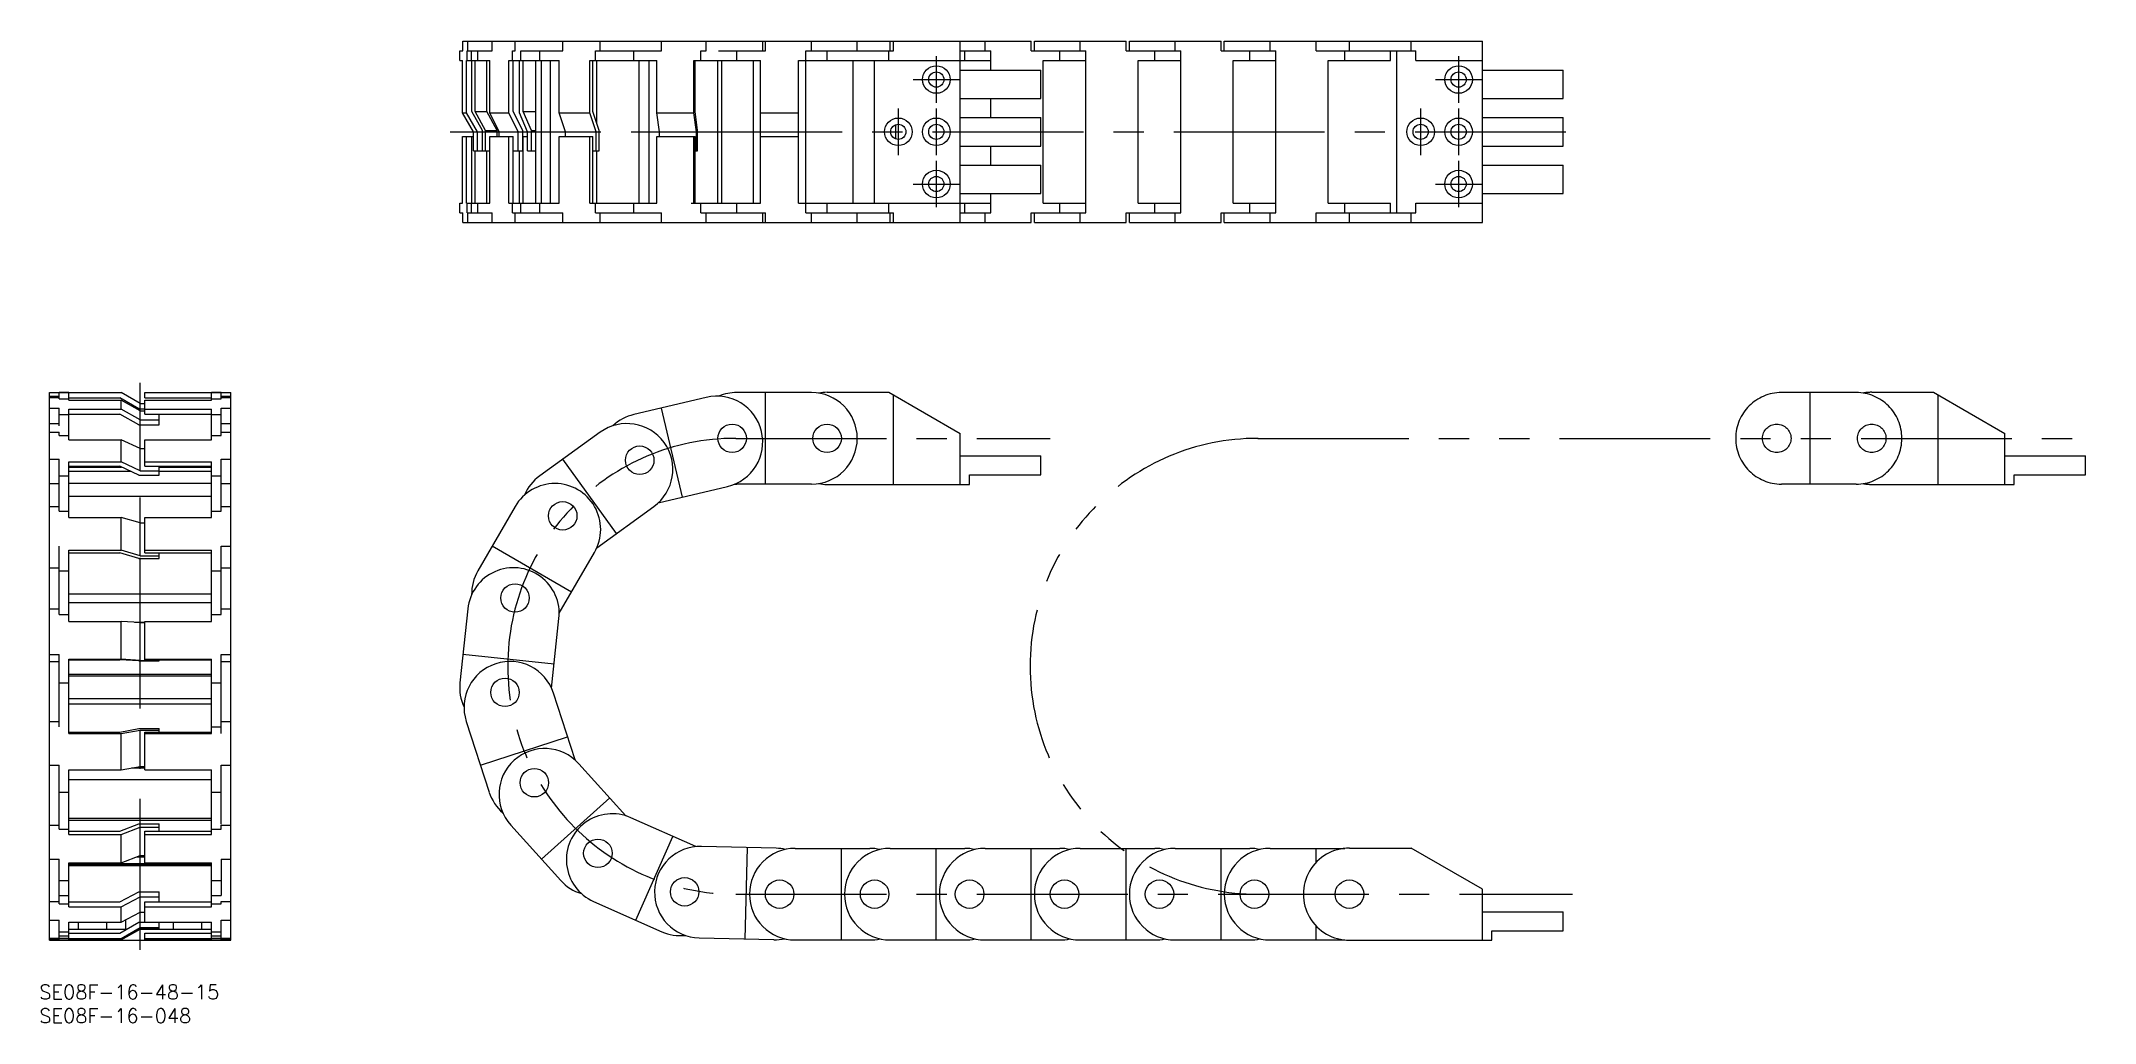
# Model space of a CAD drawing. Extents: x -40 to 393, y -17 to 189.
import ezdxf

# ---------------------------------------------------------------- set-up
doc = ezdxf.new("R2010")
doc.units = 0
doc.linetypes.add('CENTER', pattern=[50.8, 31.75, -6.35, 6.35, -6.35])
doc.linetypes.add('PHANTOM', pattern=[63.5, 31.75, -6.35, 6.35, -6.35, 6.35, -6.35])
doc.layers.get('0').update_dxf_attribs({"linetype": 'CONTINUOUS'})
doc.layers.add('CENTER', color=1, linetype='CENTER')
doc.styles.get("Standard").update_dxf_attribs({"font": 'txt.shx', "height": 3, "bigfont": 'bigfont.shx'})

msp = doc.modelspace()

# ---------------------------------------------------------------- linework, layer by layer
at = {"color": 7, "linetype": 'CONTINUOUS'}
for p, q in [((48.18, 185.26), (48.18, 187.31)), ((48.18, 187.31), (48.87, 187.31)), ((48.24, 185.26), (48.24, 187.31)), ((48.87, 187.31), (48.87, 189.36)), ((48.87, 187.31), (48.87, 189.36)), ((48.87, 189.36), (168.56, 189.36)), ((49.77, 185.26), (49.77, 187.31)), ((49.77, 187.31), (55.01, 187.31)), ((49.9, 187.31), (49.9, 189.36)), ((49.9, 187.31), (49.9, 189.36)), ((50.7, 185.26), (50.7, 187.31)), ((52, 185.26), (52, 187.31)), ((55.01, 187.31), (55.01, 189.36)), ((55.01, 187.31), (55.01, 189.36)), ((59.28, 185.26), (59.28, 187.31)), ((59.28, 185.26), (59.28, 187.31)), ((59.28, 187.31), (59.88, 187.31)), ((59.28, 187.31), (59.88, 187.31)), ((59.88, 187.31), (59.88, 189.36)), ((59.88, 187.31), (59.88, 189.36)), ((61.04, 185.26), (61.04, 187.31)), ((61.04, 185.26), (61.04, 187.31)), ((61.04, 187.31), (69.91, 187.31)), ((65.05, 185.26), (65.05, 187.31)), ((65.05, 185.26), (65.05, 187.31)), ((69.91, 187.31), (69.91, 189.36)), ((69.91, 187.31), (69.91, 189.36)), ((76.8, 185.26), (76.8, 187.31)), ((76.8, 187.31), (90.69, 187.31)), ((77.78, 187.31), (77.78, 189.36)), ((84.85, 185.26), (84.85, 187.31)), ((90.69, 187.31), (90.69, 189.36)), ((98.96, 185.26), (98.96, 187.31)), ((98.96, 187.31), (100.12, 187.31)), ((100.12, 187.31), (100.12, 189.36)), ((102.72, 187.31), (112.56, 187.31)), ((106.56, 185.26), (106.56, 187.31)), ((112, 187.31), (112, 189.36)), ((112.56, 187.31), (112.56, 189.36)), ((121.06, 153.21), (121.06, 187.31)), ((121.06, 187.31), (139.56, 187.31)), ((122.26, 187.31), (122.26, 189.36)), ((122.56, 189.36), (122.56, 189.37)), ((122.56, 189.37), (128.56, 189.37)), ((125.56, 185.26), (125.56, 187.31)), ((128.56, 189.36), (128.56, 189.37)), ((131.91, 187.31), (131.91, 189.36)), ((138.56, 185.26), (138.56, 187.31)), ((138.86, 187.31), (138.86, 189.36)), ((139.56, 187.31), (139.56, 189.36)), ((153.56, 151.16), (153.56, 189.36)), ((153.56, 187.31), (160.06, 187.31)), ((154.56, 185.26), (154.56, 187.31)), ((158.86, 187.31), (158.86, 189.36)), ((160.06, 183.26), (160.06, 187.31)), ((168.56, 187.31), (168.56, 189.36)), ((168.56, 187.31), (180.06, 187.31)), ((169.21, 187.31), (169.21, 189.36)), ((169.21, 189.36), (188.56, 189.36)), ((174.56, 185.26), (174.56, 187.31)), ((178.86, 187.31), (178.86, 189.36)), ((180.06, 153.21), (180.06, 187.31)), ((188.56, 187.31), (188.56, 189.36)), ((188.56, 187.31), (200.06, 187.31)), ((189.21, 187.31), (189.21, 189.36)), ((189.21, 189.36), (208.56, 189.36)), ((194.56, 185.26), (194.56, 187.31)), ((198.86, 187.31), (198.86, 189.36)), ((200.06, 153.21), (200.06, 187.31)), ((208.56, 187.31), (208.56, 189.36)), ((208.56, 187.31), (220.06, 187.31)), ((209.21, 187.31), (209.21, 189.36)), ((209.21, 189.36), (263.56, 189.36)), ((214.56, 185.26), (214.56, 187.31)), ((218.86, 187.31), (218.86, 189.36)), ((220.06, 153.21), (220.06, 187.31)), ((228.56, 187.31), (228.56, 189.36)), ((228.56, 187.31), (249.56, 187.31)), ((234.56, 185.26), (234.56, 187.31)), ((235.56, 187.31), (235.56, 189.36)), ((244.21, 185.26), (244.21, 187.31)), ((245.56, 153.21), (245.56, 187.31)), ((248.56, 187.31), (248.56, 189.36)), ((249.56, 185.26), (249.56, 187.31)), ((263.56, 151.16), (263.56, 189.36)), ((48.18, 185.26), (48.77, 185.26)), ((48.77, 174.26), (48.77, 185.26)), ((49.61, 174.26), (49.61, 185.26)), ((49.61, 185.26), (54.51, 185.26)), ((49.94, 185.26), (49.94, 185.26)), ((49.94, 185.26), (49.94, 185.26)), ((50.71, 174.55), (50.71, 185.26)), ((51.45, 174.55), (51.45, 185.26)), ((53.91, 174.55), (53.91, 185.26)), ((54.51, 174.26), (54.51, 185.26)), ((58.52, 174.26), (58.52, 185.26)), ((58.52, 185.26), (69.1, 185.26)), ((59.48, 174.55), (59.48, 185.26)), ((59.74, 185.26), (59.74, 185.26)), ((59.74, 185.26), (59.74, 185.26)), ((60.75, 174.26), (60.75, 185.26)), ((61.56, 174.55), (61.56, 185.26)), ((64.22, 155.26), (64.22, 185.26)), ((65.38, 155.26), (65.38, 185.26)), ((67.34, 155.26), (67.34, 185.26)), ((69.1, 174.26), (69.1, 185.26)), ((75.59, 174.26), (75.59, 185.26)), ((75.59, 185.26), (89.71, 185.26)), ((76.23, 174.55), (76.23, 185.26)), ((77.07, 172.06), (77.07, 185.26)), ((85.99, 155.26), (85.99, 185.26)), ((88.1, 155.26), (88.1, 185.26)), ((89.71, 174.26), (89.71, 185.26)), ((97.5, 174.26), (97.5, 185.26)), ((97.5, 185.26), (111.56, 185.26)), ((97.75, 174.55), (97.75, 185.26)), ((102.58, 155.26), (102.58, 185.26)), ((103.41, 155.26), (103.41, 185.26)), ((110.06, 155.26), (110.06, 185.26)), ((111.56, 174.26), (111.56, 185.26)), ((119.56, 155.26), (119.56, 185.26)), ((119.56, 185.26), (160.06, 185.26)), ((131.06, 155.26), (131.06, 185.26)), ((135.56, 155.26), (135.56, 185.26)), ((153.56, 183.26), (170.56, 183.26)), ((170.56, 177.26), (170.56, 183.26)), ((171.06, 155.26), (171.06, 185.26)), ((171.06, 185.26), (180.06, 185.26)), ((191.06, 155.26), (191.06, 185.26)), ((191.06, 185.26), (200.06, 185.26)), ((211.06, 155.26), (211.06, 185.26)), ((211.06, 185.26), (220.06, 185.26)), ((231.06, 155.26), (231.06, 185.26)), ((231.06, 185.26), (244.21, 185.26)), ((249.56, 185.26), (263.56, 185.26)), ((263.56, 183.26), (280.56, 183.26)), ((280.56, 177.26), (280.56, 183.26)), ((48.77, 174.26), (49.61, 174.26)), ((51.06, 170.26), (48.77, 174.26)), ((51.91, 170.26), (49.61, 174.26)), ((53, 170.55), (50.71, 174.55)), ((51.45, 174.55), (53.91, 174.55)), ((53.64, 170.55), (51.45, 174.55)), ((56.11, 170.55), (53.91, 174.55)), ((54.51, 174.26), (58.52, 174.26)), ((56.51, 170.26), (54.51, 174.26)), ((60.52, 170.26), (58.52, 174.26)), ((61.47, 170.55), (59.48, 174.55)), ((62.46, 170.26), (60.75, 174.26)), ((61.56, 174.55), (64.22, 174.55)), ((63.28, 170.55), (61.56, 174.55)), ((69.1, 174.26), (75.59, 174.26)), ((70.45, 170.26), (69.1, 174.26)), ((76.94, 170.26), (75.59, 174.26)), ((77.58, 170.55), (76.23, 174.55)), ((89.71, 174.26), (97.5, 174.26)), ((90.24, 170.26), (89.71, 174.26)), ((98.03, 170.26), (97.5, 174.26)), ((98.28, 170.55), (97.75, 174.55)), ((111.56, 170.26), (111.56, 174.26)), ((111.56, 174.26), (119.56, 174.26)), ((153.56, 177.26), (170.56, 177.26)), ((153.56, 173.26), (170.56, 173.26)), ((160.06, 173.26), (160.06, 177.26)), ((170.56, 167.26), (170.56, 173.26)), ((263.56, 177.26), (280.56, 177.26)), ((263.56, 173.26), (280.56, 173.26)), ((280.56, 167.26), (280.56, 173.26)), ((48.77, 155.26), (48.77, 169.26)), ((48.77, 169.26), (51.06, 169.26)), ((49.61, 155.26), (49.61, 169.26)), ((50.71, 155.26), (50.71, 169.26)), ((51.06, 166.26), (51.06, 170.26)), ((51.06, 170.26), (51.91, 170.26)), ((51.91, 166.26), (51.91, 170.26)), ((53, 166.26), (53, 170.55)), ((53.64, 166.26), (53.64, 170.55)), ((53.64, 170.55), (56.11, 170.55)), ((54.51, 155.26), (54.51, 169.26)), ((54.51, 169.26), (59.48, 169.26)), ((56.11, 169.26), (56.11, 170.55)), ((56.51, 169.26), (56.51, 170.26)), ((56.51, 170.26), (60.52, 170.26)), ((58.52, 155.26), (58.52, 169.26)), ((59.48, 155.26), (59.48, 169.26)), ((60.52, 166.26), (60.52, 170.26)), ((61.47, 166.26), (61.47, 170.55)), ((61.47, 169.26), (62.46, 169.26)), ((61.56, 155.26), (61.56, 169.26)), ((62.46, 166.26), (62.46, 170.26)), ((62.46, 166.26), (62.46, 170.26)), ((63.28, 166.26), (63.28, 170.55)), ((63.28, 166.26), (63.28, 170.55)), ((63.28, 170.55), (64.22, 170.55)), ((69.1, 155.26), (69.1, 169.26)), ((69.1, 169.26), (76.23, 169.26)), ((70.45, 169.26), (70.45, 170.26)), ((70.45, 170.26), (76.94, 170.26)), ((75.59, 155.26), (75.59, 169.26)), ((76.23, 155.26), (76.23, 169.26)), ((76.94, 166.26), (76.94, 170.26)), ((77.58, 166.26), (77.58, 170.55)), ((89.71, 155.26), (89.71, 169.26)), ((89.71, 169.26), (97.75, 169.26)), ((90.24, 169.26), (90.24, 170.26)), ((90.24, 170.26), (98.03, 170.26)), ((97.5, 155.26), (97.5, 169.26)), ((97.75, 155.26), (97.75, 169.26)), ((98.03, 166.26), (98.03, 170.26)), ((98.28, 166.26), (98.28, 170.55)), ((111.56, 166.26), (111.56, 170.26)), ((111.56, 170.26), (119.56, 170.26)), ((111.56, 155.26), (111.56, 169.26)), ((111.56, 169.26), (119.56, 169.26)), ((140.06, 168.74), (140.06, 171.77)), ((51.06, 166.26), (51.91, 166.26)), ((51.06, 166.26), (51.91, 166.26)), ((51.45, 155.26), (51.45, 166.26)), ((51.91, 166.26), (53, 166.26)), ((51.91, 166.26), (53, 166.26)), ((52.6, 166.26), (52.6, 166.26)), ((52.6, 166.26), (52.6, 166.26)), ((53, 166.26), (53.64, 166.26)), ((53, 166.26), (53.64, 166.26)), ((53.64, 166.26), (54.51, 166.26)), ((53.64, 166.26), (54.51, 166.26)), ((53.91, 155.26), (53.91, 166.26)), ((59.48, 166.26), (60.52, 166.26)), ((59.48, 166.26), (60.52, 166.26)), ((60.52, 166.26), (61.47, 166.26)), ((60.52, 166.26), (61.47, 166.26)), ((60.75, 155.26), (60.75, 166.26)), ((62.46, 166.26), (63.28, 166.26)), ((62.46, 166.26), (63.28, 166.26)), ((63.28, 166.26), (64.22, 166.26)), ((63.28, 166.26), (64.22, 166.26)), ((76.23, 166.26), (77.58, 166.26)), ((77.07, 155.26), (77.07, 166.26)), ((97.75, 166.26), (98.03, 166.26)), ((97.75, 166.26), (98.03, 166.26)), ((98.03, 166.26), (98.28, 166.26)), ((98.03, 166.26), (98.28, 166.26)), ((153.56, 167.26), (170.56, 167.26)), ((160.06, 163.26), (160.06, 167.26)), ((263.56, 167.26), (280.56, 167.26)), ((153.56, 163.26), (170.56, 163.26)), ((170.56, 157.26), (170.56, 163.26)), ((263.56, 163.26), (280.56, 163.26)), ((280.56, 157.26), (280.56, 163.26)), ((153.56, 157.26), (170.56, 157.26)), ((160.06, 153.21), (160.06, 157.26)), ((263.56, 157.26), (280.56, 157.26)), ((48.18, 153.21), (48.18, 155.26)), ((48.18, 153.21), (48.18, 155.26)), ((48.18, 155.26), (48.77, 155.26)), ((48.18, 153.21), (48.87, 153.21)), ((48.24, 153.21), (48.24, 155.26)), ((48.24, 153.21), (48.24, 155.26)), ((48.87, 151.16), (48.87, 153.21)), ((48.87, 151.16), (48.87, 153.21)), ((49.61, 155.26), (54.51, 155.26)), ((49.77, 153.21), (49.77, 155.26)), ((49.77, 153.21), (49.77, 155.26)), ((49.77, 153.21), (55.01, 153.21)), ((49.9, 151.16), (49.9, 153.21)), ((49.9, 151.16), (49.9, 153.21)), ((50.7, 153.21), (50.7, 155.26)), ((50.7, 153.21), (50.7, 155.26)), ((52, 153.21), (52, 155.26)), ((52, 153.21), (52, 155.26)), ((55.01, 151.16), (55.01, 153.21)), ((55.01, 151.16), (55.01, 153.21)), ((58.52, 155.26), (69.1, 155.26)), ((59.28, 153.21), (59.28, 155.26)), ((59.28, 153.21), (59.28, 155.26)), ((59.28, 153.21), (69.91, 153.21)), ((59.88, 151.16), (59.88, 153.21)), ((59.88, 151.16), (59.88, 153.21)), ((61.04, 153.21), (61.04, 155.26)), ((61.04, 153.21), (61.04, 155.26)), ((65.05, 153.21), (65.05, 155.26)), ((65.05, 153.21), (65.05, 155.26)), ((69.91, 151.16), (69.91, 153.21)), ((69.91, 151.16), (69.91, 153.21)), ((75.59, 155.26), (89.71, 155.26)), ((76.8, 153.21), (76.8, 155.26)), ((76.8, 153.21), (90.69, 153.21)), ((77.78, 151.16), (77.78, 153.21)), ((84.85, 153.21), (84.85, 155.26)), ((90.69, 151.16), (90.69, 153.21)), ((96.91, 155.26), (111.56, 155.26)), ((98.96, 153.21), (98.96, 155.26)), ((98.96, 153.21), (112.56, 153.21)), ((100.12, 151.16), (100.12, 153.21)), ((106.56, 153.21), (106.56, 155.26)), ((112, 151.16), (112, 153.21)), ((112.56, 151.16), (112.56, 153.21)), ((119.56, 155.26), (160.06, 155.26)), ((121.06, 153.21), (139.56, 153.21)), ((122.26, 151.16), (122.26, 153.21)), ((125.56, 153.21), (125.56, 155.26)), ((131.91, 151.16), (131.91, 153.21)), ((138.56, 153.21), (138.56, 155.26)), ((138.86, 151.16), (138.86, 153.21)), ((139.56, 151.16), (139.56, 153.21)), ((153.56, 153.21), (160.06, 153.21)), ((154.56, 153.21), (154.56, 155.26)), ((158.86, 151.16), (158.86, 153.21)), ((168.56, 151.16), (168.56, 153.21)), ((168.56, 153.21), (180.06, 153.21)), ((169.21, 151.16), (169.21, 153.21)), ((171.06, 155.26), (180.06, 155.26)), ((174.56, 153.21), (174.56, 155.26)), ((178.86, 151.16), (178.86, 153.21)), ((188.56, 151.16), (188.56, 153.21)), ((188.56, 153.21), (200.06, 153.21)), ((189.21, 151.16), (189.21, 153.21)), ((191.06, 155.26), (200.06, 155.26)), ((194.56, 153.21), (194.56, 155.26)), ((198.86, 151.16), (198.86, 153.21)), ((208.56, 151.16), (208.56, 153.21)), ((208.56, 153.21), (220.06, 153.21)), ((209.21, 151.16), (209.21, 153.21)), ((211.06, 155.26), (220.06, 155.26)), ((214.56, 153.21), (214.56, 155.26)), ((218.86, 151.16), (218.86, 153.21)), ((228.56, 151.16), (228.56, 153.21)), ((228.56, 153.21), (249.56, 153.21)), ((231.06, 155.26), (244.21, 155.26)), ((234.56, 153.21), (234.56, 155.26)), ((235.56, 151.16), (235.56, 153.21)), ((244.21, 153.21), (244.21, 155.26)), ((248.56, 151.16), (248.56, 153.21)), ((249.56, 153.21), (249.56, 155.26)), ((249.56, 155.26), (263.56, 155.26)), ((48.87, 151.16), (49.9, 151.16)), ((48.87, 151.16), (49.9, 151.16)), ((49.9, 151.16), (168.56, 151.16)), ((122.56, 151.15), (122.56, 151.16)), ((122.56, 151.15), (128.56, 151.15)), ((128.56, 151.15), (128.56, 151.16)), ((169.21, 151.16), (188.56, 151.16)), ((189.21, 151.16), (208.56, 151.16)), ((209.21, 151.16), (263.56, 151.16)), ((-38.2, 0), (-38.2, 115.35)), ((-38.2, 115.35), (-23.1, 115.35)), ((-38.2, 114.59), (-36.15, 114.59)), ((-38.2, 114.33), (-36.15, 114.33)), ((-36.15, 114.05), (-36.15, 115.4)), ((-36.15, 115.4), (-34.1, 115.4)), ((-36.15, 114.05), (-34.1, 114.05)), ((-34.1, 113.71), (-34.1, 115.4)), ((-34.1, 114.25), (-23.39, 114.25)), ((-34.1, 113.71), (-23.1, 113.71)), ((-19.39, 111.94), (-23.39, 114.25)), ((-19.1, 113.04), (-23.1, 115.35)), ((-23.1, 111.86), (-23.1, 113.71)), ((-19.1, 111.46), (-23.1, 113.71)), ((-19.1, 113.04), (-18.1, 113.04)), ((-18.1, 114.25), (-18.1, 115.35)), ((-18.1, 115.35), (0, 115.35)), ((-18.1, 114.25), (-4.1, 114.25)), ((-18.1, 110.79), (-18.1, 113.71)), ((-18.1, 113.71), (-4.1, 113.71)), ((-4.1, 113.71), (-4.1, 115.4)), ((-4.1, 115.4), (-2.05, 115.4)), ((-4.1, 114.05), (-2.05, 114.05)), ((-2.05, 114.05), (-2.05, 115.4)), ((-2.05, 114.59), (0, 114.59)), ((-2.05, 114.33), (0, 114.33)), ((0, 0), (0, 115.35)), ((100.12, 114.33), (84.85, 110.71)), ((122.26, 115.35), (106.56, 115.35)), ((112.56, 96.05), (112.56, 115.35)), ((125.56, 115.4), (138.56, 115.4)), ((138.56, 115.4), (153.56, 106.74)), ((139.56, 96), (139.56, 114.82)), ((-38.21, 105.7), (-38.21, 108.7)), ((-38.21, 108.7), (-38.2, 108.7)), ((-38.2, 112.09), (-36.15, 112.09)), ((-38.2, 108.81), (-36.15, 108.81)), ((-36.15, 108.32), (-36.15, 112.09)), ((-36.15, 110.71), (-34.1, 110.71)), ((-34.1, 105.4), (-34.1, 111.86)), ((-34.1, 111.86), (-23.1, 111.86)), ((-34.1, 110.79), (-23.39, 110.79)), ((-19.39, 108.54), (-23.39, 110.79)), ((-19.1, 109.61), (-23.1, 111.86)), ((-19.39, 111.94), (-18.1, 111.94)), ((-19.39, 108.54), (-15.1, 108.54)), ((-19.1, 109.61), (-19.1, 111.46)), ((-19.1, 109.61), (-19.1, 111.46)), ((-19.1, 111.46), (-18.1, 111.46)), ((-19.1, 109.61), (-15.1, 109.61)), ((-18.1, 111.86), (-4.1, 111.86)), ((-18.1, 110.79), (-4.1, 110.79)), ((-15.1, 108.54), (-15.1, 110.79)), ((-4.1, 105.4), (-4.1, 111.86)), ((-4.1, 110.71), (-2.05, 110.71)), ((-2.05, 106.28), (-2.05, 112.09)), ((-2.05, 112.09), (0, 112.09)), ((-2.05, 108.81), (0, 108.81)), ((0, 108.7), (0.01, 108.7)), ((0.01, 102.7), (0.01, 108.7)), ((95.14, 93.31), (90.69, 112.09)), ((-38.21, 102.7), (-38.21, 105.7)), ((-38.2, 106.98), (-36.15, 106.98)), ((-36.15, 106.28), (-36.15, 106.98)), ((-36.15, 106.28), (-34.1, 106.28)), ((-34.1, 105.4), (-23.1, 105.4)), ((-23.1, 100.72), (-23.1, 105.4)), ((-19.1, 103.53), (-23.1, 105.4)), ((-18.1, 99.83), (-18.1, 105.4)), ((-18.1, 105.4), (-4.1, 105.4)), ((-4.1, 106.28), (-2.05, 106.28)), ((-2.05, 106.98), (0, 106.98)), ((77.78, 106.98), (65.05, 97.79)), ((153.56, 96), (153.56, 106.74)), ((-38.21, 102.7), (-38.2, 102.7)), ((-38.2, 101.3), (-36.15, 101.3)), ((-36.15, 90.33), (-36.15, 101.3)), ((-34.1, 89.04), (-34.1, 100.72)), ((-34.1, 100.72), (-23.1, 100.72)), ((-34.1, 99.83), (-23.39, 99.83)), ((-34.1, 99.65), (-23.02, 99.65)), ((-32.1, 99.65), (-32.1, 99.83)), ((-26.1, 99.65), (-26.1, 99.83)), ((-19.39, 97.95), (-23.39, 99.83)), ((-19.1, 98.85), (-23.1, 100.72)), ((-19.1, 98.85), (-19.1, 103.53)), ((-19.1, 98.85), (-19.1, 103.53)), ((-19.1, 103.53), (-18.1, 103.53)), ((-19.1, 103.53), (-18.1, 103.53)), ((-18.1, 100.72), (-4.1, 100.72)), ((-18.1, 99.83), (-4.1, 99.83)), ((-15.1, 97.95), (-15.1, 99.83)), ((-15.1, 99.65), (-4.1, 99.65)), ((-12.1, 99.65), (-12.1, 99.83)), ((-6.1, 99.65), (-6.1, 99.83)), ((-4.1, 89.04), (-4.1, 100.72)), ((-2.05, 90.33), (-2.05, 101.3)), ((-2.05, 101.3), (0, 101.3)), ((0, 102.7), (0.01, 102.7)), ((81.21, 85.65), (69.91, 101.3)), ((153.56, 102), (170.56, 102)), ((170.56, 98), (170.56, 102)), ((-38.2, 96.18), (-36.15, 96.18)), ((-36.15, 97.79), (-34.1, 97.79)), ((-34.1, 98.78), (-21.15, 98.78)), ((-34.1, 96.24), (-4.1, 96.24)), ((-19.39, 97.95), (-15.1, 97.95)), ((-19.1, 98.85), (-15.1, 98.85)), ((-15.1, 98.78), (-4.1, 98.78)), ((-4.1, 97.79), (-2.05, 97.79)), ((-2.05, 96.18), (0, 96.18)), ((90, 92.1), (104.57, 95.55)), ((122.26, 96.05), (106.56, 96.05)), ((125.56, 96), (155.56, 96)), ((155.56, 96), (155.56, 98)), ((155.56, 98), (170.56, 98)), ((-38.2, 91.37), (-36.15, 91.37)), ((-34.1, 93.55), (-4.1, 93.55)), ((-2.05, 91.37), (0, 91.37)), ((59.88, 91.37), (52, 77.79)), ((77.07, 82.67), (89.07, 91.33)), ((-36.15, 90.33), (-34.1, 90.33)), ((-34.1, 89.04), (-23.1, 89.04)), ((-23.1, 82.12), (-23.1, 89.04)), ((-19.1, 87.88), (-23.1, 89.04)), ((-19.1, 80.96), (-19.1, 87.88)), ((-19.1, 87.88), (-18.1, 87.88)), ((-18.1, 81.56), (-18.1, 89.04)), ((-18.1, 89.04), (-4.1, 89.04)), ((-4.1, 90.33), (-2.05, 90.33)), ((-36.15, 68.63), (-36.15, 82.98)), ((-2.05, 68.63), (-2.05, 82.98)), ((-2.05, 82.98), (0, 82.98)), ((71.7, 73.29), (55.01, 82.98)), ((-38.2, 78.45), (-36.15, 78.45)), ((-34.1, 67.14), (-34.1, 82.12)), ((-34.1, 82.12), (-23.1, 82.12)), ((-34.1, 81.56), (-23.39, 81.56)), ((-19.39, 80.41), (-23.39, 81.56)), ((-19.1, 80.96), (-23.1, 82.12)), ((-19.39, 80.41), (-15.1, 80.41)), ((-19.1, 80.96), (-15.1, 80.96)), ((-18.1, 82.12), (-4.1, 82.12)), ((-18.1, 81.56), (-4.1, 81.56)), ((-15.1, 80.41), (-15.1, 81.56)), ((-4.1, 67.14), (-4.1, 82.12)), ((-2.05, 78.45), (0, 78.45)), ((69.14, 68.88), (76.57, 81.68)), ((-36.15, 77.79), (-34.1, 77.79)), ((-4.1, 77.79), (-2.05, 77.79)), ((-38.2, 69.82), (-36.15, 69.82)), ((-34.1, 72.94), (-4.1, 72.94)), ((-34.1, 71.13), (-4.1, 71.13)), ((-2.05, 69.82), (0, 69.82)), ((49.9, 69.82), (48.24, 54.21)), ((-36.15, 68.63), (-34.1, 68.63)), ((-34.1, 67.14), (-23.1, 67.14)), ((-23.1, 59.18), (-23.1, 67.14)), ((-19.1, 66.9), (-23.1, 67.14)), ((-20.31, 66.97), (-18.1, 66.97)), ((-19.1, 58.94), (-19.1, 66.9)), ((-19.1, 66.9), (-18.1, 66.9)), ((-18.1, 59.07), (-18.1, 67.14)), ((-18.1, 67.14), (-4.1, 67.14)), ((-4.1, 68.63), (-2.05, 68.63)), ((67.52, 53.06), (69.09, 67.78)), ((-38.2, 60.18), (-36.15, 60.18)), ((-38.2, 58.71), (-36.15, 58.71)), ((-36.15, 44.94), (-36.15, 60.18)), ((-34.1, 43.51), (-34.1, 59.18)), ((-34.1, 59.18), (-23.1, 59.18)), ((-34.1, 59.07), (-23.39, 59.07)), ((-19.39, 58.82), (-23.39, 59.07)), ((-19.1, 58.94), (-23.1, 59.18)), ((-19.39, 58.82), (-15.1, 58.82)), ((-19.1, 58.94), (-15.1, 58.94)), ((-18.1, 59.18), (-4.1, 59.18)), ((-18.1, 59.07), (-4.1, 59.07)), ((-15.1, 58.82), (-15.1, 59.07)), ((-4.1, 43.51), (-4.1, 59.18)), ((-2.05, 43.54), (-2.05, 60.18)), ((-2.05, 60.18), (0, 60.18)), ((-2.05, 58.71), (0, 58.71)), ((68.06, 58.14), (48.87, 60.18)), ((-36.15, 54.21), (-34.1, 54.21)), ((-34.1, 56.03), (-4.1, 56.03)), ((-34.1, 55.65), (-4.1, 55.65)), ((-4.1, 54.21), (-2.05, 54.21)), ((72.49, 37.96), (67.92, 52.03)), ((-34.1, 50.89), (-4.1, 50.89)), ((-34.1, 49.78), (-4.1, 49.78)), ((-38.2, 46.08), (-36.15, 46.08)), ((-34.1, 43.85), (-23.39, 43.85)), ((-34.1, 43.51), (-23.1, 43.51)), ((-23.39, 43.85), (-19.39, 44.56)), ((-23.1, 43.51), (-19.1, 44.22)), ((-23.1, 35.9), (-23.1, 43.51)), ((-19.39, 44.56), (-15.1, 44.56)), ((-19.1, 36.61), (-19.1, 44.22)), ((-19.1, 44.22), (-15.1, 44.22)), ((-18.1, 35.9), (-18.1, 43.85)), ((-18.1, 43.85), (-4.1, 43.85)), ((-18.1, 43.51), (-4.1, 43.51)), ((-15.1, 43.85), (-15.1, 44.56)), ((-4.1, 44.94), (-2.05, 44.94)), ((-2.05, 46.08), (0, 46.08)), ((49.57, 46.08), (54.41, 31.15)), ((52.56, 36.85), (70.92, 42.81)), ((-38.2, 36.85), (-36.15, 36.85)), ((-36.15, 23.37), (-36.15, 36.85)), ((-34.1, 22.26), (-34.1, 35.9)), ((-34.1, 35.9), (-23.1, 35.9)), ((-23.1, 35.9), (-19.1, 36.61)), ((-20.93, 36.29), (-18.1, 36.29)), ((-19.1, 36.61), (-18.1, 36.61)), ((-18.1, 35.9), (-4.1, 35.9)), ((-4.1, 22.26), (-4.1, 35.9)), ((-2.05, 24.47), (-2.05, 36.85)), ((-2.05, 36.85), (0, 36.85)), ((83.18, 26.19), (73.28, 37.18)), ((-36.15, 31.15), (-34.1, 31.15)), ((-34.1, 33.88), (-4.1, 33.88)), ((-4.1, 31.15), (-2.05, 31.15)), ((65.43, 17.05), (79.77, 29.97)), ((-38.2, 24.26), (-36.15, 24.26)), ((-36.15, 23.37), (-34.1, 23.37)), ((-34.1, 25.71), (-4.1, 25.71)), ((-34.1, 25.31), (-4.1, 25.31)), ((-34.1, 22.99), (-23.39, 22.99)), ((-34.1, 22.26), (-23.1, 22.26)), ((-23.39, 22.99), (-19.39, 24.54)), ((-23.1, 22.26), (-19.1, 23.8)), ((-23.1, 16.31), (-23.1, 22.26)), ((-19.39, 24.54), (-15.1, 24.54)), ((-19.1, 17.86), (-19.1, 23.8)), ((-19.1, 23.8), (-15.1, 23.8)), ((-18.1, 16.31), (-18.1, 22.99)), ((-18.1, 22.99), (-4.1, 22.99)), ((-18.1, 22.26), (-4.1, 22.26)), ((-15.1, 22.99), (-15.1, 24.54)), ((-4.1, 23.37), (-2.05, 23.37)), ((-2.05, 23.37), (-2.05, 24.26)), ((-2.05, 24.26), (0, 24.26)), ((58.94, 24.26), (69.45, 12.6)), ((97.91, 19.72), (84.22, 25.8)), ((85.25, 4.22), (93.08, 21.86)), ((-23.1, 16.31), (-19.1, 17.86)), ((-19.88, 17.56), (-18.1, 17.56)), ((-19.1, 17.86), (-18.1, 17.86)), ((114.8, 19.37), (99.11, 19.77)), ((108.32, 0.23), (108.8, 19.52)), ((118.86, 19.35), (134.56, 19.35)), ((128.56, 0.05), (128.56, 19.35)), ((138.86, 19.35), (154.56, 19.35)), ((148.56, 0.05), (148.56, 19.35)), ((158.86, 19.35), (174.56, 19.35)), ((168.56, 0.05), (168.56, 19.35)), ((178.86, 19.35), (194.56, 19.35)), ((188.56, 0.05), (188.56, 19.35)), ((198.86, 19.35), (214.56, 19.35)), ((208.56, 0.05), (208.56, 19.35)), ((218.86, 19.35), (234.56, 19.35)), ((228.56, 16.41), (228.56, 19.35)), ((235.56, 19.4), (248.56, 19.4)), ((263.56, 10.74), (248.56, 19.4)), ((-38.2, 17.05), (-36.15, 17.05)), ((-36.15, 7.67), (-36.15, 17.05)), ((-34.1, 7.06), (-34.1, 16.31)), ((-34.1, 16.31), (-23.1, 16.31)), ((-34.1, 16.14), (-4.1, 16.14)), ((-34.1, 15.86), (-4.1, 15.86)), ((-34.1, 15.75), (-4.1, 15.75)), ((-18.1, 16.31), (-4.1, 16.31)), ((-4.1, 7.06), (-4.1, 16.31)), ((-2.05, 17.05), (0, 17.05)), ((-2.05, 17.05), (-2.05, 9.41)), ((-36.15, 12.6), (-34.1, 12.6)), ((-36.15, 9.41), (-34.1, 9.41)), ((-23.39, 8.07), (-19.39, 10.18)), ((-23.1, 7.06), (-19.1, 9.17)), ((-19.39, 10.18), (-15.1, 10.18)), ((-19.1, 5.93), (-19.1, 9.17)), ((-19.1, 9.17), (-15.1, 9.17)), ((-15.1, 8.07), (-15.1, 10.18)), ((-4.1, 12.6), (-2.05, 12.6)), ((-4.1, 9.41), (-2.05, 9.41)), ((263.56, 0), (263.56, 10.74)), ((-38.2, 8.16), (-36.15, 8.16)), ((-36.15, 7.67), (-34.1, 7.67)), ((-34.1, 8.07), (-23.39, 8.07)), ((-34.1, 7.06), (-23.1, 7.06)), ((-23.1, 3.82), (-23.1, 7.06)), ((-23.1, 3.82), (-19.1, 5.93)), ((-22.1, 2.3), (-22.1, 4.34)), ((-19.1, 5.93), (-18.1, 5.93)), ((-18.1, 3.82), (-18.1, 8.07)), ((-18.1, 8.07), (-4.1, 8.07)), ((-18.1, 7.06), (-4.1, 7.06)), ((-4.1, 7.67), (-2.05, 7.67)), ((-2.05, 7.67), (-2.05, 8.16)), ((-2.05, 8.16), (0, 8.16)), ((76.39, 8.16), (90.74, 1.79)), ((263.56, 6), (280.56, 6)), ((280.56, 2), (280.56, 6)), ((-38.2, 4.22), (-36.15, 4.22)), ((-38.2, 0.47), (-36.15, 0.47)), ((-38.2, 0.23), (-36.15, 0.23)), ((-38.2, 0.05), (-23.1, 0.05)), ((-38.2, 0), (0, 0)), ((-36.15, 0.44), (-36.15, 4.22)), ((-36.15, 1.79), (-34.1, 1.79)), ((-36.15, 0.96), (-34.1, 0.96)), ((-36.15, 0.44), (-34.1, 0.44)), ((-36.15, 0), (-36.15, 0.23)), ((-36.15, 0.08), (-34.1, 0.08)), ((-36.15, 0.08), (-34.1, 0.08)), ((-34.1, 0.4), (-34.1, 3.82)), ((-34.1, 3.82), (-23.1, 3.82)), ((-34.1, 2.3), (-22.02, 2.3)), ((-34.1, 1.5), (-23.39, 1.5)), ((-34.1, 0.4), (-23.1, 0.4)), ((-34.1, 0.05), (-34.1, 0.2)), ((-34.1, 0.2), (-23.1, 0.2)), ((-32.1, 2.3), (-32.1, 3.82)), ((-26.1, 2.3), (-26.1, 3.82)), ((-23.39, 1.5), (-19.39, 3.81)), ((-23.1, 0.4), (-19.1, 2.71)), ((-23.1, 0.2), (-19.1, 2.51)), ((-23.1, 0.05), (-19.1, 2.36)), ((-23.1, 0.2), (-23.1, 0.4)), ((-19.39, 3.81), (-15.1, 3.81)), ((-19.2, 2.3), (-4.1, 2.3)), ((-19.1, 2.51), (-19.1, 2.71)), ((-19.1, 2.51), (-19.1, 2.71)), ((-19.1, 2.71), (-15.1, 2.71)), ((-19.1, 2.51), (-15.1, 2.51)), ((-19.1, 2.36), (-15.1, 2.36)), ((-18.1, 3.82), (-4.1, 3.82)), ((-18.1, 0.05), (-18.1, 1.5)), ((-18.1, 1.5), (-4.1, 1.5)), ((-18.1, 0.4), (-4.1, 0.4)), ((-18.1, 0.2), (-4.1, 0.2)), ((-18.1, 0.05), (0, 0.05)), ((-16.1, 2.3), (-16.1, 2.36)), ((-15.1, 2.36), (-15.1, 3.81)), ((-12.1, 2.3), (-12.1, 3.82)), ((-6.1, 2.3), (-6.1, 3.82)), ((-4.1, 0.4), (-4.1, 3.82)), ((-4.1, 1.79), (-2.05, 1.79)), ((-4.1, 0.96), (-2.05, 0.96)), ((-4.1, 0.44), (-2.05, 0.44)), ((-4.1, 0.05), (-4.1, 0.2)), ((-4.1, 0.08), (-2.05, 0.08)), ((-4.1, 0.08), (-2.05, 0.08)), ((-2.05, 0.44), (-2.05, 4.22)), ((-2.05, 4.22), (0, 4.22)), ((-2.05, 0.47), (0, 0.47)), ((-2.05, 0), (-2.05, 0.23)), ((-2.05, 0.23), (0, 0.23)), ((114.32, 0.08), (98.62, 0.47)), ((118.86, 0.05), (134.56, 0.05)), ((138.86, 0.05), (154.56, 0.05)), ((158.86, 0.05), (174.56, 0.05)), ((178.86, 0.05), (194.56, 0.05)), ((198.86, 0.05), (214.56, 0.05)), ((218.86, 0.05), (234.56, 0.05)), ((228.56, 0.05), (228.56, 2.99)), ((235.56, 0), (265.56, 0)), ((265.56, 0), (265.56, 2)), ((265.56, 2), (280.56, 2))]:
    msp.add_line(p, q, dxfattribs=at)
at = {"color": 3, "linetype": 'PHANTOM'}
for p, q in [((342.26, 115.35), (326.56, 115.35)), ((332.56, 96.05), (332.56, 115.35)), ((345.56, 115.4), (358.56, 115.4)), ((358.56, 115.4), (373.56, 106.74)), ((359.56, 96), (359.56, 114.82)), ((216.3, 105.7), (392.56, 105.7)), ((373.56, 96), (373.56, 106.74)), ((373.56, 102), (390.56, 102)), ((390.56, 98), (390.56, 102)), ((342.26, 96.05), (326.56, 96.05)), ((345.56, 96), (375.56, 96)), ((375.56, 96), (375.56, 98)), ((375.56, 98), (390.56, 98))]:
    msp.add_line(p, q, dxfattribs=at)
at = {"color": 7, "linetype": 'CONTINUOUS'}
for centre, radius in [((148.56, 181.26), 2.9), ((148.56, 181.26), 1.6), ((258.56, 181.26), 2.9), ((258.56, 181.26), 1.6), ((140.56, 170.26), 2.9), ((148.56, 170.26), 2.9), ((250.56, 170.26), 2.9), ((258.56, 170.26), 2.9), ((140.56, 170.26), 1.6), ((148.56, 170.26), 1.6), ((250.56, 170.26), 1.6), ((258.56, 170.26), 1.6), ((148.56, 159.26), 2.9), ((148.56, 159.26), 1.6), ((258.56, 159.26), 2.9), ((258.56, 159.26), 1.6), ((105.56, 105.7), 3), ((125.56, 105.7), 3), ((86.1, 101.09), 3), ((69.88, 89.38), 3), ((59.84, 72.08), 3), ((57.73, 52.2), 3), ((63.9, 33.17), 3), ((77.29, 18.31), 3), ((95.57, 10.2), 3), ((115.56, 9.7), 3), ((135.56, 9.7), 3), ((155.56, 9.7), 3), ((155.56, 9.7), 3), ((175.56, 9.7), 3), ((195.56, 9.7), 3), ((215.56, 9.7), 3), ((235.56, 9.7), 3)]:
    msp.add_circle(centre, radius, dxfattribs=at)
at = {"color": 3, "linetype": 'PHANTOM'}
for centre in [(325.56, 105.7), (345.56, 105.7)]:
    msp.add_circle(centre, 3, dxfattribs=at)
at = {"color": 7, "linetype": 'CONTINUOUS'}
for centre, radius, start, end in [((102.35, 104.94), 9.65, 283.3321, 103.332), ((106.56, 105.7), 9.65, 90, 113.0533), ((122.26, 105.7), 9.65, 270, 90), ((125.56, 105.7), 9.7, 89.9997, 100.6735), ((83.42, 99.16), 9.65, 305.8234, 125.8234), ((87.07, 101.32), 9.65, 103.332, 133.343), ((87.07, 101.32), 9.65, 103.332, 133.343), ((68.23, 86.53), 9.65, 329.8728, 149.8728), ((70.69, 89.97), 9.65, 125.8234, 157.017), ((70.69, 89.97), 9.65, 125.8234, 157.017), ((106.56, 105.7), 9.65, 267.4328, 270), ((125.56, 105.7), 9.7, 259.3264, 270.0003), ((59.5, 68.8), 9.65, 353.9222, 173.9222), ((60.35, 72.95), 9.65, 149.8728, 181.0664), ((60.35, 72.95), 9.65, 149.8728, 181.0664), ((58.75, 49.06), 9.65, 17.9716, 197.9716), ((57.83, 53.19), 9.65, 173.9222, 205.1158), ((57.83, 53.19), 9.65, 173.9222, 205.1158), ((66.11, 30.72), 9.65, 42.021, 222.021), ((63.59, 34.12), 9.65, 197.9716, 229.1653), ((63.59, 34.12), 9.65, 197.9716, 229.1653), ((80.3, 16.98), 9.65, 66.0703, 246.0703), ((98.87, 10.12), 9.65, 88.5617, 268.5616), ((118.86, 9.7), 9.65, 90, 270), ((114.56, 9.73), 9.65, 76.7929, 88.5617), ((138.86, 9.7), 9.65, 90, 270), ((134.56, 9.7), 9.65, 77.1266, 90), ((158.86, 9.7), 9.65, 90, 270), ((154.56, 9.7), 9.65, 77.1266, 90), ((178.86, 9.7), 9.65, 90, 270), ((174.56, 9.7), 9.65, 77.1266, 90), ((198.86, 9.7), 9.65, 90, 270), ((194.56, 9.7), 9.65, 77.1266, 90), ((218.86, 9.7), 9.65, 90, 270), ((214.56, 9.7), 9.65, 77.1266, 90), ((235.56, 9.7), 9.7, 89.9997, 270.0003), ((234.56, 9.7), 9.65, 89.9038, 90), ((76.62, 19.06), 9.65, 222.0209, 253.2146), ((76.62, 19.06), 9.65, 222.0209, 253.2146), ((94.65, 10.61), 9.65, 246.0703, 276.0813), ((94.65, 10.61), 9.65, 246.0703, 276.0813), ((114.56, 9.73), 9.65, 268.5616, 282.5382), ((134.56, 9.7), 9.65, 270, 282.8734), ((154.56, 9.7), 9.65, 270, 282.8734), ((174.56, 9.7), 9.65, 270, 282.8735), ((194.56, 9.7), 9.65, 270, 282.8735), ((214.56, 9.7), 9.65, 270, 282.8734), ((234.56, 9.7), 9.65, 270, 270.0963)]:
    msp.add_arc(centre, radius, start, end, dxfattribs=at)
at = {"color": 3, "linetype": 'PHANTOM'}
for centre, radius, start, end in [((326.56, 105.7), 9.65, 90, 270), ((342.26, 105.7), 9.65, 270, 90), ((345.56, 105.7), 9.7, 89.9997, 100.6735), ((216.31, 57.7), 48, 90, 270), ((345.56, 105.7), 9.7, 259.3264, 270.0003)]:
    msp.add_arc(centre, radius, start, end, dxfattribs=at)
at = {"layer": 'CENTER', "color": 1, "linetype": 'CENTER'}
for p, q in [((148.56, 186.16), (148.56, 176.36)), ((258.56, 186.16), (258.56, 176.36)), ((143.66, 181.26), (153.46, 181.26)), ((253.66, 181.26), (263.46, 181.26)), ((140.56, 175.16), (140.56, 165.36)), ((148.56, 175.16), (148.56, 165.36)), ((250.56, 175.16), (250.56, 165.36)), ((258.56, 175.16), (258.56, 165.36)), ((46.18, 170.26), (282.56, 170.26)), ((148.56, 164.16), (148.56, 154.36)), ((258.56, 164.16), (258.56, 154.36)), ((143.66, 159.26), (153.46, 159.26)), ((253.66, 159.26), (263.46, 159.26)), ((-19.1, -2), (-19.1, 117.4)), ((106.31, 105.7), (172.56, 105.7)), ((106.31, 9.7), (282.56, 9.7))]:
    msp.add_line(p, q, dxfattribs=at)
msp.add_arc((106.31, 57.7), 48, 90, 270, dxfattribs=at)

# ---------------------------------------------------------------- texts
at = {"color": 7, "linetype": 'CONTINUOUS'}
for s, p in [('SE08F-16-48-15', (-40.36, -12.41)), ('SE08F-16-048', (-40.36, -17.41))]:
    msp.add_text(s, height=3, dxfattribs=at).set_placement(p)

doc.saveas('drawing.dxf')
